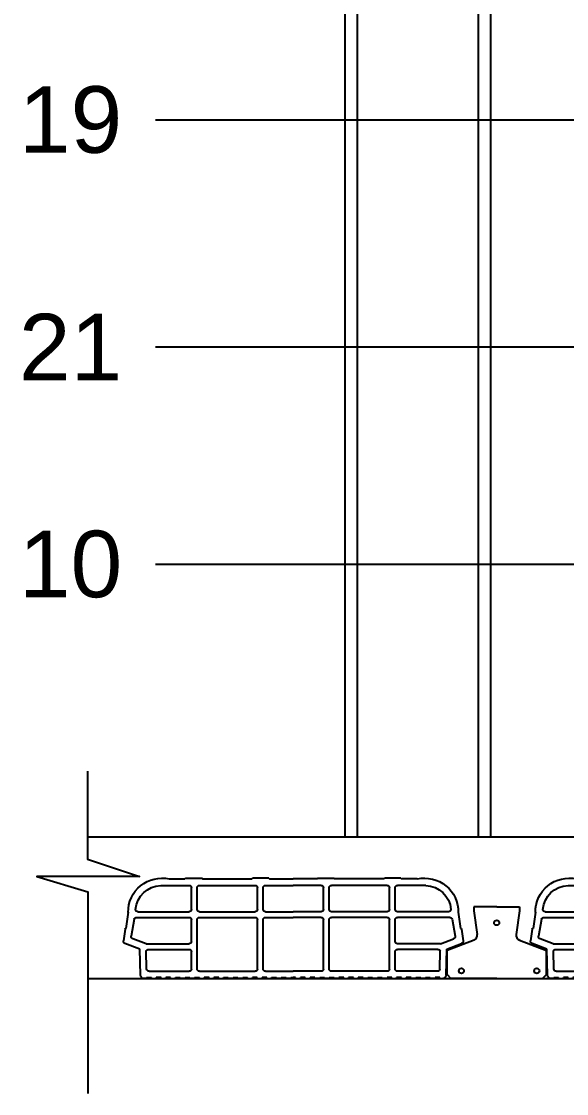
# Model space of a CAD drawing. Header units: metres. Extents: x 198 to 412, y -54 to 17.
# Drawn here: x 276.212 to 276.867, y -26.581 to -25.292 of the extents above; entities that cross this region are included whole.
import ezdxf
from ezdxf import colors
from ezdxf.entities.mleader import LeaderData, LeaderLine
from ezdxf.math import Vec2, Vec3

# ---------------------------------------------------------------- set-up
doc = ezdxf.new("R2010")
doc.units = ezdxf.units.M
doc.header["$LTSCALE"] = 10
for name, color, linetype in [('02', 2, 'Continuous'), ('02-LH ladrillo hueco 02', 1, 'Continuous'), ('1_MUROS', 6, 'Continuous'), ('A-MUROS', 6, 'Continuous'), ('A-TEXTOS', 2, 'Continuous'), ('Corte t', 2, 'Continuous'), ('Losa rap sapito', 251, 'Continuous'), ('piso', 1, 'Continuous')]:
    doc.layers.add(name, color=color, linetype=linetype)
doc.styles.add('ARIAL', font='arial.ttf')

# ---------------------------------------------------------------- blocks, each defined once
blk = doc.blocks.new('VIGUETA NUEVA')
at = {"layer": '02'}
for p, q in [((852.3054, 1549.6661), (852.2767, 1549.6661)), ((852.2767, 1549.6661), (852.2767, 1549.6611)), ((852.2767, 1549.6611), (852.2809, 1549.6312)), ((852.3054, 1549.6661), (852.3342, 1549.6661)), ((852.3342, 1549.6611), (852.3299, 1549.6312)), ((852.3342, 1549.6661), (852.3342, 1549.6611)), ((852.2769, 1549.6243), (852.2429, 1549.6111)), ((852.3339, 1549.6243), (852.3679, 1549.6111)), ((852.2429, 1549.5811), (852.2429, 1549.6111)), ((852.3679, 1549.5811), (852.3679, 1549.6111)), ((852.2429, 1549.5811), (852.2479, 1549.5761)), ((852.3679, 1549.5811), (852.3629, 1549.5761)), ((852.3054, 1549.5761), (852.2479, 1549.5761)), ((852.3054, 1549.5761), (852.3629, 1549.5761))]:
    blk.add_line(p, q, dxfattribs=at)
for centre, start, end in [((852.2739, 1549.6307), 294.8533, 4.4381), ((852.3369, 1549.6307), 175.5619, 245.1467)]:
    blk.add_arc(centre, 0.00704, start, end, dxfattribs=at)
blk = doc.blocks.new('VIGUETA NUEVA1')
at = {"layer": 'piso'}
for centre in [(0, -0.02), (-0.0444, -0.0805), (0.0504, -0.0805)]:
    blk.add_circle(centre, 0.00324, dxfattribs=at)
at = {"layer": '1_MUROS'}
blk.add_blockref('VIGUETA NUEVA', (-852.3054, -1549.6661), dxfattribs=at)
blk = doc.blocks.new('Losa rap zapito')
at = {"layer": 'Losa rap sapito'}
for p, q in [((283.7813, -291.7641), (283.8003, -291.7641)), ((283.8012, -291.7632), (283.8205, -291.7632)), ((283.8215, -291.7641), (283.8806, -291.7641)), ((283.9008, -291.7632), (283.8815, -291.7632)), ((283.9018, -291.7641), (283.9304, -291.7641)), ((283.959, -291.7641), (283.9304, -291.7641)), ((283.9599, -291.7632), (283.9792, -291.7632)), ((284.0393, -291.7641), (283.9802, -291.7641)), ((284.0595, -291.7632), (284.0402, -291.7632)), ((284.0795, -291.7641), (284.0605, -291.7641)), ((283.7711, -291.7719), (283.8051, -291.7719)), ((283.808, -291.8006), (283.808, -291.7747)), ((283.8147, -291.8006), (283.8147, -291.7747)), ((283.8176, -291.7719), (283.8844, -291.7719)), ((283.8873, -291.8006), (283.8873, -291.7747)), ((283.8941, -291.8006), (283.8941, -291.7747)), ((283.897, -291.7719), (283.9304, -291.7719)), ((283.9638, -291.7719), (283.9304, -291.7719)), ((283.9667, -291.8006), (283.9667, -291.7747)), ((283.9734, -291.8006), (283.9734, -291.7747)), ((284.0431, -291.7719), (283.9763, -291.7719)), ((284.046, -291.8006), (284.046, -291.7747)), ((284.0527, -291.8006), (284.0527, -291.7747)), ((284.0896, -291.7719), (284.0556, -291.7719)), ((283.732, -291.8042), (283.7293, -291.8235)), ((283.7437, -291.8035), (283.8051, -291.8035)), ((283.8176, -291.8035), (283.8844, -291.8035)), ((283.897, -291.8035), (283.9304, -291.8035)), ((283.9638, -291.8035), (283.9304, -291.8035)), ((284.0431, -291.8035), (283.9763, -291.8035)), ((284.117, -291.8035), (284.0556, -291.8035)), ((284.1287, -291.8042), (284.1314, -291.8235)), ((283.7394, -291.8124), (283.7357, -291.8329)), ((283.7422, -291.8103), (283.8051, -291.8103)), ((283.7534, -291.8103), (283.8051, -291.8103)), ((283.808, -291.8391), (283.808, -291.8132)), ((283.8147, -291.8721), (283.8147, -291.8132)), ((283.8176, -291.8103), (283.8844, -291.8103)), ((283.8873, -291.8721), (283.8873, -291.8132)), ((283.8941, -291.8721), (283.8941, -291.8132)), ((283.897, -291.8103), (283.9304, -291.8103)), ((283.9638, -291.8103), (283.9304, -291.8103)), ((283.9667, -291.8721), (283.9667, -291.8132)), ((283.9734, -291.8721), (283.9734, -291.8132)), ((284.0431, -291.8103), (283.9763, -291.8103)), ((284.046, -291.8721), (284.046, -291.8132)), ((284.0527, -291.8391), (284.0527, -291.8132)), ((284.1186, -291.8103), (284.0556, -291.8103)), ((284.1073, -291.8103), (284.0556, -291.8103)), ((284.1214, -291.8124), (284.125, -291.8329)), ((283.7282, -291.8243), (283.7262, -291.8386)), ((284.1325, -291.8243), (284.1346, -291.8386)), ((283.7459, -291.8484), (283.728, -291.8417)), ((283.7534, -291.842), (283.7376, -291.836)), ((283.7534, -291.842), (283.8051, -291.842)), ((284.1073, -291.842), (284.0556, -291.842)), ((284.1073, -291.842), (284.1232, -291.836)), ((284.1149, -291.8484), (284.1327, -291.8417)), ((283.7466, -291.8799), (283.7459, -291.8484)), ((283.7542, -291.8721), (283.7536, -291.851)), ((283.7565, -291.8487), (283.8051, -291.8487)), ((283.808, -291.8721), (283.808, -291.8516)), ((284.0527, -291.8721), (284.0527, -291.8516)), ((284.1043, -291.8487), (284.0556, -291.8487)), ((284.1066, -291.8721), (284.1071, -291.851)), ((284.1141, -291.8799), (284.1149, -291.8484)), ((283.7541, -291.8836), (283.7504, -291.8836)), ((283.7541, -291.8836), (283.7516, -291.8836)), ((283.7541, -291.8836), (283.7516, -291.8836)), ((283.7541, -291.8836), (283.7541, -291.8827)), ((283.7541, -291.8827), (283.7598, -291.8827)), ((283.7571, -291.8749), (283.8051, -291.8749)), ((283.7598, -291.8836), (283.7598, -291.8827)), ((283.7598, -291.8836), (283.7656, -291.8836)), ((283.7714, -291.8827), (283.7656, -291.8827)), ((283.7656, -291.8836), (283.7656, -291.8827)), ((283.7714, -291.8836), (283.7714, -291.8827)), ((283.7714, -291.8836), (283.7772, -291.8836)), ((283.7772, -291.8836), (283.7772, -291.8827)), ((283.783, -291.8827), (283.7772, -291.8827)), ((283.783, -291.8836), (283.783, -291.8827)), ((283.783, -291.8836), (283.7887, -291.8836)), ((283.7887, -291.8836), (283.7887, -291.8827)), ((283.7887, -291.8827), (283.7945, -291.8827)), ((283.7945, -291.8836), (283.7945, -291.8827)), ((283.8003, -291.8836), (283.7945, -291.8836)), ((283.8003, -291.8827), (283.8061, -291.8827)), ((283.8003, -291.8836), (283.8003, -291.8827)), ((283.8061, -291.8836), (283.8061, -291.8827)), ((283.8119, -291.8836), (283.8061, -291.8836)), ((283.8119, -291.8827), (283.8176, -291.8827)), ((283.8119, -291.8836), (283.8119, -291.8827)), ((283.8119, -291.8827), (283.8176, -291.8827)), ((283.8176, -291.8749), (283.8844, -291.8749)), ((283.8176, -291.8836), (283.8176, -291.8827)), ((283.8176, -291.8836), (283.8234, -291.8836)), ((283.8292, -291.8827), (283.8234, -291.8827)), ((283.8234, -291.8836), (283.8234, -291.8827)), ((283.8292, -291.8836), (283.8292, -291.8827)), ((283.8292, -291.8836), (283.835, -291.8836)), ((283.835, -291.8836), (283.835, -291.8827)), ((283.8408, -291.8827), (283.835, -291.8827)), ((283.8408, -291.8836), (283.8408, -291.8827)), ((283.8408, -291.8836), (283.8465, -291.8836)), ((283.8465, -291.8836), (283.8465, -291.8827)), ((283.8465, -291.8827), (283.8523, -291.8827)), ((283.8523, -291.8836), (283.8523, -291.8827)), ((283.8581, -291.8836), (283.8523, -291.8836)), ((283.8581, -291.8827), (283.8639, -291.8827)), ((283.8581, -291.8836), (283.8581, -291.8827)), ((283.8639, -291.8836), (283.8639, -291.8827)), ((283.8697, -291.8836), (283.8639, -291.8836)), ((283.8697, -291.8827), (283.8755, -291.8827)), ((283.8697, -291.8836), (283.8697, -291.8827)), ((283.8697, -291.8827), (283.8755, -291.8827)), ((283.8755, -291.8836), (283.8755, -291.8827)), ((283.8755, -291.8836), (283.8812, -291.8836)), ((283.887, -291.8827), (283.8812, -291.8827)), ((283.8812, -291.8836), (283.8812, -291.8827)), ((283.887, -291.8836), (283.887, -291.8827)), ((283.887, -291.8836), (283.8928, -291.8836)), ((283.8928, -291.8836), (283.8928, -291.8827)), ((283.8986, -291.8827), (283.8928, -291.8827)), ((283.897, -291.8749), (283.9304, -291.8749)), ((283.8986, -291.8836), (283.8986, -291.8827)), ((283.8986, -291.8836), (283.9044, -291.8836)), ((283.9044, -291.8836), (283.9044, -291.8827)), ((283.9044, -291.8827), (283.9101, -291.8827)), ((283.9101, -291.8836), (283.9101, -291.8827)), ((283.9159, -291.8836), (283.9101, -291.8836)), ((283.9159, -291.8827), (283.9217, -291.8827)), ((283.9159, -291.8836), (283.9159, -291.8827)), ((283.9217, -291.8836), (283.9217, -291.8827)), ((283.9275, -291.8836), (283.9217, -291.8836)), ((283.9275, -291.8836), (283.9275, -291.8827)), ((283.9275, -291.8827), (283.9304, -291.8827)), ((283.9638, -291.8749), (283.9304, -291.8749)), ((283.9333, -291.8827), (283.9304, -291.8827)), ((283.9333, -291.8836), (283.9333, -291.8827)), ((283.9333, -291.8836), (283.939, -291.8836)), ((283.9448, -291.8827), (283.939, -291.8827)), ((283.939, -291.8836), (283.939, -291.8827)), ((283.9448, -291.8836), (283.9448, -291.8827)), ((283.9448, -291.8836), (283.9506, -291.8836)), ((283.9506, -291.8836), (283.9506, -291.8827)), ((283.9564, -291.8827), (283.9506, -291.8827)), ((283.9564, -291.8836), (283.9564, -291.8827)), ((283.9622, -291.8836), (283.9564, -291.8836)), ((283.9622, -291.8836), (283.9622, -291.8827)), ((283.9622, -291.8827), (283.9679, -291.8827)), ((283.9679, -291.8836), (283.9679, -291.8827)), ((283.9737, -291.8836), (283.9679, -291.8836)), ((283.9737, -291.8827), (283.9795, -291.8827)), ((283.9737, -291.8836), (283.9737, -291.8827)), ((284.0431, -291.8749), (283.9763, -291.8749)), ((283.9795, -291.8836), (283.9795, -291.8827)), ((283.9853, -291.8836), (283.9795, -291.8836)), ((283.9911, -291.8827), (283.9853, -291.8827)), ((283.9853, -291.8836), (283.9853, -291.8827)), ((283.9911, -291.8827), (283.9853, -291.8827)), ((283.9911, -291.8836), (283.9911, -291.8827)), ((283.9911, -291.8836), (283.9968, -291.8836)), ((284.0026, -291.8827), (283.9968, -291.8827)), ((283.9968, -291.8836), (283.9968, -291.8827)), ((284.0026, -291.8836), (284.0026, -291.8827)), ((284.0026, -291.8836), (284.0084, -291.8836)), ((284.0084, -291.8836), (284.0084, -291.8827)), ((284.0142, -291.8827), (284.0084, -291.8827)), ((284.0142, -291.8836), (284.0142, -291.8827)), ((284.02, -291.8836), (284.0142, -291.8836)), ((284.02, -291.8836), (284.02, -291.8827)), ((284.02, -291.8827), (284.0258, -291.8827)), ((284.0258, -291.8836), (284.0258, -291.8827)), ((284.0315, -291.8836), (284.0258, -291.8836)), ((284.0315, -291.8827), (284.0373, -291.8827)), ((284.0315, -291.8836), (284.0315, -291.8827)), ((284.0373, -291.8836), (284.0373, -291.8827)), ((284.0431, -291.8836), (284.0373, -291.8836)), ((284.0489, -291.8827), (284.0431, -291.8827)), ((284.0431, -291.8836), (284.0431, -291.8827)), ((284.0489, -291.8827), (284.0431, -291.8827)), ((284.0489, -291.8836), (284.0489, -291.8827)), ((284.0489, -291.8836), (284.0547, -291.8836)), ((284.0604, -291.8827), (284.0547, -291.8827)), ((284.0547, -291.8836), (284.0547, -291.8827)), ((284.1037, -291.8749), (284.0556, -291.8749)), ((284.0604, -291.8836), (284.0604, -291.8827)), ((284.0604, -291.8836), (284.0662, -291.8836)), ((284.0662, -291.8836), (284.0662, -291.8827)), ((284.072, -291.8827), (284.0662, -291.8827)), ((284.072, -291.8836), (284.072, -291.8827)), ((284.0778, -291.8836), (284.072, -291.8836)), ((284.0778, -291.8836), (284.0778, -291.8827)), ((284.0778, -291.8827), (284.0836, -291.8827)), ((284.0836, -291.8836), (284.0836, -291.8827)), ((284.0893, -291.8836), (284.0836, -291.8836)), ((284.0893, -291.8827), (284.0951, -291.8827)), ((284.0893, -291.8836), (284.0893, -291.8827)), ((284.0951, -291.8836), (284.0951, -291.8827)), ((284.1009, -291.8836), (284.0951, -291.8836)), ((284.1009, -291.8836), (284.1009, -291.8827)), ((284.1067, -291.8827), (284.1009, -291.8827)), ((284.1067, -291.8836), (284.1067, -291.8827)), ((284.1067, -291.8836), (284.1092, -291.8836)), ((284.1067, -291.8836), (284.1092, -291.8836)), ((284.1067, -291.8836), (284.1103, -291.8836))]:
    blk.add_line(p, q, dxfattribs=at)
for centre, radius, start, end in [((283.7724, -291.8035), 0.0404, 77.2971, 181.0135), ((283.8012, -291.7641), 0.000963, 90, 180), ((283.8205, -291.7641), 0.000963, 0, 90), ((283.8815, -291.7641), 0.000963, 90, 180), ((283.9008, -291.7641), 0.000963, 0, 90), ((283.9599, -291.7641), 0.000963, 90, 180), ((283.9792, -291.7641), 0.000963, 0, 90), ((284.0402, -291.7641), 0.000963, 90, 180), ((284.0595, -291.7641), 0.000963, 0, 90), ((284.0883, -291.8035), 0.0404, 358.9865, 102.7029), ((283.7724, -291.8035), 0.0317, 92.259, 174.7894), ((283.8051, -291.7747), 0.00289, 0, 90), ((283.8176, -291.7747), 0.00289, 90, 180), ((283.8844, -291.7747), 0.00289, 0, 90), ((283.897, -291.7747), 0.00289, 90, 180), ((283.9638, -291.7747), 0.00289, 0, 90), ((283.9763, -291.7747), 0.00289, 90, 180), ((284.0431, -291.7747), 0.00289, 0, 90), ((284.0556, -291.7747), 0.00289, 90, 180), ((284.0883, -291.8035), 0.0317, 5.2106, 87.741), ((283.7437, -291.8006), 0.00289, 180.2316, 270), ((283.8051, -291.8006), 0.00289, 270, 0), ((283.8176, -291.8006), 0.00289, 180, 270), ((283.8844, -291.8006), 0.00289, 270, 0), ((283.897, -291.8006), 0.00289, 180, 270), ((283.9638, -291.8006), 0.00289, 270, 0), ((283.9763, -291.8006), 0.00289, 180, 270), ((284.0431, -291.8006), 0.00289, 270, 0), ((284.0556, -291.8006), 0.00289, 180, 270), ((284.117, -291.8006), 0.00289, 270, 359.7684), ((283.7422, -291.8132), 0.00289, 90, 165.2593), ((283.8051, -291.8132), 0.00289, 0, 90), ((283.8176, -291.8132), 0.00289, 90, 180), ((283.8844, -291.8132), 0.00289, 0, 90), ((283.897, -291.8132), 0.00289, 90, 180), ((283.9638, -291.8132), 0.00289, 0, 90), ((283.9763, -291.8132), 0.00289, 90, 180), ((284.0431, -291.8132), 0.00289, 0, 90), ((284.0556, -291.8132), 0.00289, 90, 180), ((284.1186, -291.8132), 0.00289, 14.7407, 90), ((283.7292, -291.8244), 0.000963, 81.8699, 171.8699), ((283.7386, -291.8333), 0.00289, 171.8699, 249.444), ((284.1222, -291.8333), 0.00289, 290.556, 8.1301), ((284.1316, -291.8244), 0.000963, 8.1301, 98.1301), ((283.729, -291.839), 0.00289, 171.8699, 249.444), ((283.8051, -291.8391), 0.00289, 270, 0), ((284.0556, -291.8391), 0.00289, 180, 270), ((284.1317, -291.839), 0.00289, 290.556, 8.1301), ((283.7565, -291.8516), 0.00289, 90, 168.5947), ((283.8051, -291.8516), 0.00289, 0, 90), ((284.0556, -291.8516), 0.00289, 90, 180), ((284.1043, -291.8516), 0.00289, 11.4053, 90), ((283.7571, -291.8721), 0.00289, 180, 271.41), ((283.8051, -291.8721), 0.00289, 270, 0), ((283.8176, -291.8721), 0.00289, 180, 270), ((283.8844, -291.8721), 0.00289, 270, 0), ((283.897, -291.8721), 0.00289, 180, 270), ((283.9638, -291.8721), 0.00289, 270, 0), ((283.9763, -291.8721), 0.00289, 180, 270), ((284.0431, -291.8721), 0.00289, 270, 0), ((284.0556, -291.8721), 0.00289, 180, 270), ((284.1037, -291.8721), 0.00289, 268.59, 0), ((283.7505, -291.8797), 0.0039, 182.4799, 268.1248), ((284.1102, -291.8797), 0.0039, 271.8752, 357.5201)]:
    blk.add_arc(centre, radius, start, end, dxfattribs=at)

msp = doc.modelspace()

# ---------------------------------------------------------------- linework, layer by layer
at = {"color": 5}
for p, q in [((276.2909, -26.2723), (279.1882, -26.2723, 0)), ((276.2914, -26.4423), (279.1882, -26.4423, 0))]:
    msp.add_line(p, q, dxfattribs=at)
at = {"layer": '02', "color": 3}
msp.add_lwpolyline([(276.2909, -26.1933), (276.2909, -26.299), (276.3533, -26.3198), (276.2301, -26.3198), (276.2914, -26.3384), (276.2914, -26.5807)], dxfattribs=at)
at = {"layer": '02-LH ladrillo hueco 02'}
for p, q in [((276.6005, -26.2723), (276.6005, -22.8723)), ((276.7609, -26.2723), (276.7609, -22.8723))]:
    msp.add_line(p, q, dxfattribs=at)
at = {"layer": 'A-MUROS'}
for p, q in [((276.6155, -26.2723), (276.6155, -22.8723)), ((276.7759, -26.2723), (276.7759, -22.8723))]:
    msp.add_line(p, q, dxfattribs=at)

# ---------------------------------------------------------------- block references
at = {"layer": 'A-MUROS', "xscale": -1}
for p in [(560.4686, 265.4413), (560.9581, 265.4413)]:
    msp.add_blockref('Losa rap zapito', p, dxfattribs=at)
at = {"layer": 'Corte t', "xscale": 0.9559179682510148, "yscale": 0.9559179682510148, "zscale": 0.9559179682510148}
msp.add_blockref('VIGUETA NUEVA1', (276.7828, -26.3563), dxfattribs=at)

# ---------------------------------------------------------------- leaders
at = {"layer": 'A-TEXTOS'}
ml = msp.add_multileader_mtext('Standard', dxfattribs=at)
ml.set_content('14', color=256, style='ARIAL')
ml.set_leader_properties(color=1)
ml.build(insert=Vec2(0, 0))
ml.multileader.update_dxf_attribs({"has_text_frame": 1, "arrow_head_size": 0.08, "scale": 0.02})
ctx = ml.context
ctx.base_point, ctx.scale, ctx.char_height, ctx.arrow_head_size, ctx.landing_gap_size, ctx.plane_origin = Vec3(276.2012, -24.9326, 0), 0.02, 0.08, 0.08, 0.04, Vec3(277.6541, -24.9326, 0)
ctx.text_align_type = 2
notes = []
notes.append((ctx, [(0, (1, 1, 0), (277.496, -24.9326, 0), (-1, 0), 1.1081, [(0, [(277.5255, -25.4825, 0)], 0, [])])]))
ctx.mtext.insert, ctx.mtext.width, ctx.mtext.alignment, ctx.mtext.flow_direction = Vec3(276.348, -24.8926, 0), 0.029468, 3, 5
ml = msp.add_multileader_mtext('Standard', dxfattribs=at)
ml.set_content('19', color=256, style='ARIAL')
ml.set_leader_properties(color=1)
ml.build(insert=Vec2(0, 0))
ml.multileader.update_dxf_attribs({"has_text_frame": 1, "arrow_head_size": 0.08, "scale": 0.02})
ctx = ml.context
ctx.base_point, ctx.scale, ctx.char_height, ctx.arrow_head_size, ctx.landing_gap_size, ctx.plane_origin = Vec3(276.1854, -25.4109, 0), 0.02, 0.08, 0.08, 0.04, Vec3(278.9761, -25.4109, 0)
ctx.text_align_type = 2
notes.append((ctx, [(0, (1, 1, 0), (276.6523, -25.4109, 0), (-1, 0), 0.2796, [(0, [(277.215, -25.4109, 0)], 0, [])])]))
ctx.mtext.insert, ctx.mtext.alignment, ctx.mtext.flow_direction = Vec3(276.3327, -25.3702, 0), 3, 5
ml = msp.add_multileader_mtext('Standard', dxfattribs=at)
ml.set_content('21', color=256, style='ARIAL')
ml.set_leader_properties(color=1)
ml.build(insert=Vec2(0, 0))
ml.multileader.update_dxf_attribs({"has_text_frame": 1, "arrow_head_size": 0.08, "scale": 0.02})
ctx = ml.context
ctx.base_point, ctx.scale, ctx.char_height, ctx.arrow_head_size, ctx.landing_gap_size, ctx.plane_origin = Vec3(276.1921, -25.6837, 0), 0.02, 0.08, 0.08, 0.04, Vec3(278.9761, -25.6837, 0)
ctx.text_align_type = 2
notes.append((ctx, [(0, (1, 1, 0), (276.6523, -25.6837, 0), (-1, 0), 0.2796, [(0, [(277.215, -25.6837, 0)], 0, [])])]))
ctx.mtext.insert, ctx.mtext.alignment, ctx.mtext.flow_direction = Vec3(276.3327, -25.6437, 0), 3, 5
ml = msp.add_multileader_mtext('Standard', dxfattribs=at)
ml.set_content('10', color=256, style='ARIAL')
ml.set_leader_properties(color=1)
ml.build(insert=Vec2(0, 0))
ml.multileader.update_dxf_attribs({"has_text_frame": 1, "dogleg_length": 41.7645, "arrow_head_size": 0.08, "scale": 0.02})
ctx = ml.context
ctx.base_point, ctx.scale, ctx.char_height, ctx.arrow_head_size, ctx.landing_gap_size, ctx.plane_origin = Vec3(276.1859, -25.945, 0), 0.02, 0.08, 0.08, 0.04, Vec3(278.375, -25.925, 0)
ctx.text_align_type = 2
notes.append((ctx, [(0, (1, 1, 0), (277.6199, -25.945, 0), (-1, 0), 1.2473, [(0, [(277.632, -26.2023, 0)], 0, [])])]))
ctx.mtext.insert, ctx.mtext.alignment, ctx.mtext.flow_direction = Vec3(276.3327, -25.9043, 0), 3, 5
for ctx, leaders in notes:
    for number, flags, end, landing, length, lines in leaders:
        leader = LeaderData()
        leader.index, (leader.has_last_leader_line, leader.has_dogleg_vector, leader.attachment_direction) = number, flags
        leader.last_leader_point, leader.dogleg_vector, leader.dogleg_length = Vec3(end), Vec3(landing), length
        for number, points, colour, breaks in lines:
            line = LeaderLine()
            line.index, line.vertices, line.color, line.breaks = number, Vec3.list(points), colors.encode_raw_color(colour), breaks
            leader.lines.append(line)
        ctx.leaders.append(leader)

doc.saveas('drawing.dxf')
